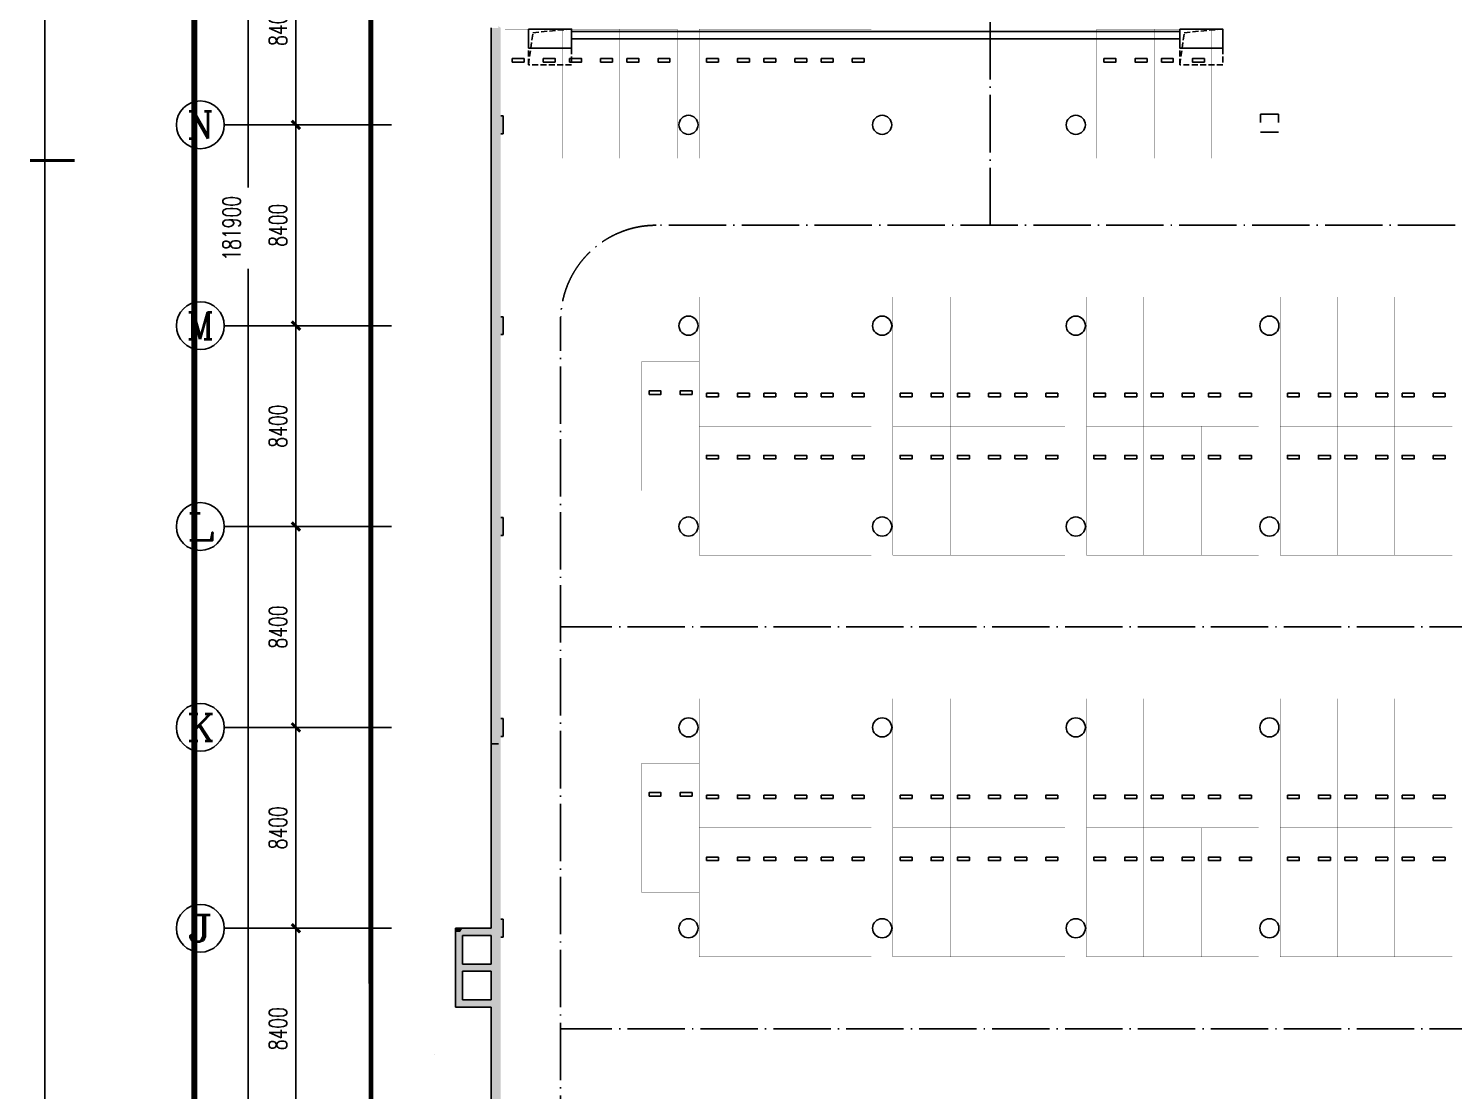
# Model space of a CAD drawing. Extents: x 3835738 to 4446688, y -234172 to 94826.
# Drawn here: x 4073501 to 4133108, y -167257 to -122843 of the extents above; entities that cross this region are included whole.
import ezdxf
from ezdxf.enums import TextEntityAlignment as Align

# ---------------------------------------------------------------- set-up
doc = ezdxf.new("R2010")
doc.units = 0
doc.header["$LTSCALE"] = 1000
doc.header["$MEASUREMENT"] = 0
for name, pattern in [('ACAD_ISO04W100', [30.5, 24, -3, 0.5, -3]), ('ACAD_ISO14W100', [25.5, 12, -3, 0.5, -3, 0.5, -3, 0.5, -3]), ('DASH', [0.35, 0.25, -0.1])]:
    doc.linetypes.add(name, pattern=pattern)
for name, color, linetype in [('AXIS', 3, 'Continuous'), ('AXIS_TEXT', 3, 'Continuous'), ('COLUMN', 8, 'Continuous'), ('ELE_DIM', 3, 'Continuous'), ('PUB_DIM', 3, 'Continuous'), ('PUB_HATCH', 8, 'Continuous'), ('TK', 7, 'Continuous'), ('WALL', 255, 'Continuous'), ('用地红线', 9, 'Continuous'), ('车位', 8, 'Continuous'), ('车道中心线', 8, 'Continuous'), ('集水井', 8, 'Continuous')]:
    doc.layers.add(name, color=color, linetype=linetype)
doc.styles.add('_TCH_AXIS', font='COMPLEX', dxfattribs={"bigfont": 'GBCBIG'})
doc.styles.add('COMPLEX', font='COMPLEX')
doc.styles.add('DIM_FONT', font='SIMPLEX', dxfattribs={"width": 0.7, "bigfont": 'GBCBIG'})
doc.dimstyles.new('DIMN250', dxfattribs={"dimscale": 2.5, "dimtxt": 300, "dimasz": 100, "dimexe": 250, "dimexo": 300, "dimgap": 150, "dimtad": 1, "dimdec": 0, "dimzin": 0, "dimdsep": 46, "dimtxsty": 'DIM_FONT', "dimblk": 'ARCHTICK', "dimcen": 0.09, "dimdle": 150, "dimclrt": 7, "dimazin": 2, "dimtfac": 1, "dimtdec": 0, "dimtix": 1, "dimtmove": 2, "dimatfit": 3, "dimldrblk": 'ARCHTICK', "dimfxl": 0, "dimtolj": 1, "dimtzin": 0, "dimarcsym": 0})

# ---------------------------------------------------------------- blocks, each defined once
blk = doc.blocks.new('chewei')
at = {"color": 8, "elevation": 0}
for points in [[(3112289, -494749), (3112434, -494749), (3112434, -495249), (3112289, -495249)], [(3112289, -496549), (3112434, -496549), (3112434, -496049), (3112289, -496049)]]:
    blk.add_lwpolyline(points, close=True, dxfattribs=at)
at = {"layer": '车位', "const_width": 10, "elevation": 0}
blk.add_lwpolyline([(3108261, -495649), (3108261, -494449), (3113661, -494449), (3113661, -496849), (3108261, -496849), (3108261, -495649)], dxfattribs=at)
blk = doc.blocks.new('_ArchTick')
at = {"const_width": 0.5}
blk.add_lwpolyline([(-0.7, -0.7), (0.7, 0.7)], dxfattribs=at)
blk = doc.blocks.new('*D135')
at = {"layer": 'PUB_DIM', "color": 0, "lineweight": -2, "transparency": 16777216}
for p, q in [((4084688, -169247), (4084688, -160097)), ((4088688, -160472), (4084063, -160472)), ((4088688, -168872), (4084063, -168872))]:
    blk.add_line(p, q, dxfattribs=at)
at = {"layer": 'PUB_DIM', "color": 0, "lineweight": -2, "transparency": 16777216, "xscale": 250, "yscale": 250, "zscale": 250}
for p, rotation in [((4084688, -160472), 90), ((4084688, -168872), 270)]:
    blk.add_blockref('_ArchTick', p, dxfattribs=dict(at, rotation=rotation))
at = {"layer": 'PUB_DIM', "color": 7, "transparency": 16777216, "insert": (4083938, -164672), "char_height": 750, "attachment_point": 5, "rotation": 90, "style": 'DIM_FONT'}
blk.add_mtext('\\A1;8400', dxfattribs=at)
blk = doc.blocks.new('*D136')
at = {"layer": 'PUB_DIM', "color": 0, "lineweight": -2, "transparency": 16777216}
for p, q in [((4084688, -160847), (4084688, -151697)), ((4088688, -152072), (4084063, -152072)), ((4088688, -160472), (4084063, -160472))]:
    blk.add_line(p, q, dxfattribs=at)
at = {"layer": 'PUB_DIM', "color": 0, "lineweight": -2, "transparency": 16777216, "xscale": 250, "yscale": 250, "zscale": 250}
for p, rotation in [((4084688, -152072), 90), ((4084688, -160472), 270)]:
    blk.add_blockref('_ArchTick', p, dxfattribs=dict(at, rotation=rotation))
at = {"layer": 'PUB_DIM', "color": 7, "transparency": 16777216, "insert": (4083938, -156272), "char_height": 750, "attachment_point": 5, "rotation": 90, "style": 'DIM_FONT'}
blk.add_mtext('\\A1;8400', dxfattribs=at)
blk = doc.blocks.new('*D137')
at = {"layer": 'PUB_DIM', "color": 0, "lineweight": -2, "transparency": 16777216}
for p, q in [((4084688, -152447), (4084688, -143297)), ((4088688, -143672), (4084063, -143672)), ((4088688, -152072), (4084063, -152072))]:
    blk.add_line(p, q, dxfattribs=at)
at = {"layer": 'PUB_DIM', "color": 0, "lineweight": -2, "transparency": 16777216, "xscale": 250, "yscale": 250, "zscale": 250}
for p, rotation in [((4084688, -143672), 90), ((4084688, -152072), 270)]:
    blk.add_blockref('_ArchTick', p, dxfattribs=dict(at, rotation=rotation))
at = {"layer": 'PUB_DIM', "color": 7, "transparency": 16777216, "insert": (4083938, -147872), "char_height": 750, "attachment_point": 5, "rotation": 90, "style": 'DIM_FONT'}
blk.add_mtext('\\A1;8400', dxfattribs=at)
blk = doc.blocks.new('*D138')
at = {"layer": 'PUB_DIM', "color": 0, "lineweight": -2, "transparency": 16777216}
for p, q in [((4088688, -135272), (4084063, -135272)), ((4084688, -144047), (4084688, -134897)), ((4088688, -143672), (4084063, -143672))]:
    blk.add_line(p, q, dxfattribs=at)
at = {"layer": 'PUB_DIM', "color": 0, "lineweight": -2, "transparency": 16777216, "xscale": 250, "yscale": 250, "zscale": 250}
for p, rotation in [((4084688, -135272), 90), ((4084688, -143672), 270)]:
    blk.add_blockref('_ArchTick', p, dxfattribs=dict(at, rotation=rotation))
at = {"layer": 'PUB_DIM', "color": 7, "transparency": 16777216, "insert": (4083938, -139472), "char_height": 750, "attachment_point": 5, "rotation": 90, "style": 'DIM_FONT'}
blk.add_mtext('\\A1;8400', dxfattribs=at)
blk = doc.blocks.new('*D139')
at = {"layer": 'PUB_DIM', "color": 0, "lineweight": -2, "transparency": 16777216}
for p, q in [((4088688, -126872), (4084063, -126872)), ((4084688, -135647), (4084688, -126497)), ((4088688, -135272), (4084063, -135272))]:
    blk.add_line(p, q, dxfattribs=at)
at = {"layer": 'PUB_DIM', "color": 0, "lineweight": -2, "transparency": 16777216, "xscale": 250, "yscale": 250, "zscale": 250}
for p, rotation in [((4084688, -126872), 90), ((4084688, -135272), 270)]:
    blk.add_blockref('_ArchTick', p, dxfattribs=dict(at, rotation=rotation))
at = {"layer": 'PUB_DIM', "color": 7, "transparency": 16777216, "insert": (4083938, -131072), "char_height": 750, "attachment_point": 5, "rotation": 90, "style": 'DIM_FONT'}
blk.add_mtext('\\A1;8400', dxfattribs=at)
blk = doc.blocks.new('*D140')
at = {"layer": 'PUB_DIM', "color": 0, "lineweight": -2, "transparency": 16777216}
for p, q in [((4088688, -118472), (4084063, -118472)), ((4084688, -127247), (4084688, -118097)), ((4088688, -126872), (4084063, -126872))]:
    blk.add_line(p, q, dxfattribs=at)
at = {"layer": 'PUB_DIM', "color": 0, "lineweight": -2, "transparency": 16777216, "xscale": 250, "yscale": 250, "zscale": 250}
for p, rotation in [((4084688, -118472), 90), ((4084688, -126872), 270)]:
    blk.add_blockref('_ArchTick', p, dxfattribs=dict(at, rotation=rotation))
at = {"layer": 'PUB_DIM', "color": 7, "transparency": 16777216, "insert": (4083938, -122672), "char_height": 750, "attachment_point": 5, "rotation": 90, "style": 'DIM_FONT'}
blk.add_mtext('\\A1;8400', dxfattribs=at)
blk = doc.blocks.new('*D155')
at = {"layer": 'PUB_DIM', "color": 0, "lineweight": -2, "transparency": 16777216}
for p, q in [((4082688, -35697), (4082688, -129499)), ((4088688, -36072), (4082063, -36072)), ((4082688, -218347), (4082688, -132899)), ((4088688, -217972), (4082063, -217972))]:
    blk.add_line(p, q, dxfattribs=at)
at = {"layer": 'PUB_DIM', "color": 0, "lineweight": -2, "transparency": 16777216, "xscale": 250, "yscale": 250, "zscale": 250}
for p, rotation in [((4082688, -36072), 90), ((4082688, -217972), 270)]:
    blk.add_blockref('_ArchTick', p, dxfattribs=dict(at, rotation=rotation))
at = {"layer": 'PUB_DIM', "color": 7, "transparency": 16777216, "insert": (4082000, -131199), "char_height": 750, "attachment_point": 5, "rotation": 90, "style": 'DIM_FONT'}
blk.add_mtext('\\A1;181900', dxfattribs=at)
blk = doc.blocks.new('_AXISO')
blk.add_circle((0, 0), 0.5)
at = {"layer": 'AXIS_TEXT', "style": 'COMPLEX', "width": 1.041667}
blk.add_attdef('A', text='', height=0.56, dxfattribs=at).set_placement((-0.25, -0.28), (0.25, -0.28), align=Align.FIT)
blk = doc.blocks.new('A$C19C30915')
blk.add_lwpolyline([(625, 210875), (372125, 210875), (372125, 625), (625, 625)], close=True)
at = {"layer": 'TK', "ltscale": 0.6}
for points, const_width in [([(625, 210875), (372125, 210875), (372125, 625), (625, 625)], 62.5), ([(6875, 208375), (369625, 208375), (369625, 3125), (6875, 3125)], 250)]:
    blk.add_lwpolyline(points, close=True, dxfattribs=dict(at, const_width=const_width))
at = {"layer": 'TK', "ltscale": 0.6, "const_width": 125}
blk.add_lwpolyline([(0, 105750), (1875, 105750)], dxfattribs=at)

msp = doc.modelspace()

# ---------------------------------------------------------------- hatches: boundary and pattern name
at = {"layer": 'PUB_HATCH'}
for points in [[(4093157.8, -122744.2), (4093157.8, -122822), (4092857.8, -122822), (4092857.8, -126497), (4093257.8, -126497), (4093257.8, -122822)], [(4092857.8, -127247), (4093357.8, -127247), (4093357.8, -126497), (4092857.8, -126497)], [(4093257.8, -127247), (4092857.8, -127247), (4092857.8, -134897), (4093257.8, -134897)], [(4092857.8, -135647), (4093357.8, -135647), (4093357.8, -134897), (4092857.8, -134897)], [(4093257.8, -135647), (4092857.8, -135647), (4092857.8, -143297), (4093257.8, -143297)], [(4092857.7, -144047), (4093357.8, -144047), (4093357.8, -143297), (4092857.7, -143297)], [(4093257.8, -144047), (4092857.8, -144047), (4092857.8, -151697), (4093257.8, -151697)], [(4092857.7, -152447), (4093357.8, -152447), (4093357.8, -151697), (4092857.7, -151697)], [(4093257.8, -152447), (4092857.8, -152447), (4092857.8, -160097), (4093257.8, -160097)], [(4093057.8, -156272), (4093157.8, -156122), (4093157.8, -152757.4), (4092857.8, -152757.4), (4092857.8, -156272)], [(4092857.8, -160847), (4093357.8, -160847), (4093357.8, -160097), (4092857.8, -160097)], [(4091557.8, -160622), (4091657.8, -160472), (4091357.8, -160472), (4091357.8, -160622)], [(4091557.8, -162122), (4091657.8, -161972), (4091657.8, -160772), (4091557.8, -160622), (4091357.8, -160622), (4091357.8, -162122)], [(4092857.8, -160772), (4092857.8, -160472), (4091657.8, -160472), (4091557.8, -160622), (4091657.8, -160772)], [(4093257.8, -160847), (4092857.8, -160847), (4092857.8, -161972), (4092991.2, -162122), (4093257.8, -162122)], [(4091357.8, -163772), (4091657.8, -163472), (4091657.8, -162272), (4091557.8, -162122), (4091357.8, -162122)], [(4091557.8, -162122), (4091657.8, -162272), (4092857.8, -162272), (4092991.2, -162122), (4092857.8, -161972), (4091657.8, -161972)], [(4092991.2, -163622), (4093257.8, -163622), (4093257.8, -162122), (4092991.2, -162122), (4092857.8, -162272), (4092857.8, -163472)], [(4091657.8, -163472), (4091357.8, -163772), (4092857.8, -163772), (4092991.2, -163622), (4092857.8, -163472)], [(4092857.8, -168497), (4093257.8, -168497), (4093257.8, -163622), (4092991.2, -163622), (4092857.8, -163772)]]:
    msp.add_hatch(color=256, dxfattribs=at).paths.add_polyline_path(points)

# ---------------------------------------------------------------- linework, layer by layer
at = {"layer": 'AXIS'}
for p, q in [((4088687.5, -126872), (4081687.8, -126872)), ((4088687.5, -135272), (4081687.8, -135272)), ((4088687.5, -143672), (4081687.8, -143672)), ((4088687.5, -152072), (4081687.8, -152072)), ((4088687.5, -160472), (4081687.8, -160472))]:
    msp.add_line(p, q, dxfattribs=at)
at = {"layer": 'COLUMN'}
for p, q in [((4092857.8, -126497), (4092857.8, -126687.5)), ((4092857.8, -126687.5), (4092857.8, -127247)), ((4093357.8, -126497), (4093257.8, -126497)), ((4093357.8, -127247), (4093357.8, -126497)), ((4125782.8, -126422), (4125032.8, -126422)), ((4125032.8, -126422), (4125032.8, -126772)), ((4125782.8, -126772), (4125782.8, -126422)), ((4093257.8, -127247), (4093357.8, -127247)), ((4125032.8, -127172), (4125782.8, -127172)), ((4092857.8, -134897), (4092857.8, -135647)), ((4093357.8, -134897), (4093257.8, -134897)), ((4093357.8, -135647), (4093357.8, -134897)), ((4093257.8, -135647), (4093357.8, -135647)), ((4092857.8, -143297), (4092857.7, -143297)), ((4092857.7, -143297), (4092857.7, -144047)), ((4093357.8, -143297), (4093257.8, -143297)), ((4093357.8, -144047), (4093357.8, -143297)), ((4092857.7, -144047), (4092857.8, -144047)), ((4093257.8, -144047), (4093357.8, -144047)), ((4092857.8, -151697), (4092857.7, -151697)), ((4092857.7, -151697), (4092857.7, -152447)), ((4093357.8, -151697), (4093257.8, -151697)), ((4093357.8, -152447), (4093357.8, -151697)), ((4092857.7, -152447), (4092857.8, -152447)), ((4093257.8, -152447), (4093357.8, -152447)), ((4092857.8, -160097), (4092857.8, -160472)), ((4093357.8, -160097), (4093257.8, -160097)), ((4093357.8, -160847), (4093357.8, -160097)), ((4092857.8, -160772), (4092857.8, -160847)), ((4093257.8, -160847), (4093357.8, -160847))]:
    msp.add_line(p, q, dxfattribs=at)
for centre, start, end in [((4101107.8, -126872), 0, 180), ((4101107.8, -126872), 180, 0), ((4109207.8, -126872), 0, 180), ((4109207.8, -126872), 180, 0), ((4117307.8, -126872), 0, 180), ((4117307.8, -126872), 180, 0), ((4101107.8, -135272), 0, 180), ((4101107.8, -135272), 180, 0), ((4109207.8, -135272), 0, 180), ((4109207.8, -135272), 180, 0), ((4117307.8, -135272), 0, 180), ((4117307.8, -135272), 180, 0), ((4125407.8, -135272), 0, 180), ((4125407.8, -135272), 180, 0), ((4101107.8, -143672), 0, 180), ((4109207.8, -143672), 0, 180), ((4117307.8, -143672), 0, 180), ((4125407.8, -143672), 0, 180), ((4101107.8, -143672), 180, 0), ((4109207.8, -143672), 180, 0), ((4117307.8, -143672), 180, 0), ((4125407.8, -143672), 180, 0), ((4101107.8, -152072), 0, 180), ((4109207.8, -152072), 0, 180), ((4117307.8, -152072), 0, 180), ((4125407.8, -152072), 0, 180), ((4101107.8, -152072), 180, 0), ((4109207.8, -152072), 180, 0), ((4117307.8, -152072), 180, 0), ((4125407.8, -152072), 180, 0), ((4101107.8, -160472), 0, 180), ((4109207.8, -160472), 0, 180), ((4117307.8, -160472), 0, 180), ((4125407.8, -160472), 0, 180), ((4101107.8, -160472), 180, 0), ((4109207.8, -160472), 180, 0), ((4117307.8, -160472), 180, 0), ((4125407.8, -160472), 180, 0)]:
    msp.add_arc(centre, 400, start, end, dxfattribs=at)
at = {"layer": 'WALL'}
for p, q in [((4092857.8, -126497), (4092857.8, -122822)), ((4092857.8, -134897), (4092857.8, -127247)), ((4092857.8, -143297), (4092857.8, -135647)), ((4092857.8, -151697), (4092857.8, -144047)), ((4092857.8, -160097), (4092857.8, -152447)), ((4092857.8, -156272), (4092857.8, -152757.4)), ((4092857.8, -152757.4), (4093157.8, -152757.4)), ((4091357.8, -160622), (4091357.8, -160472)), ((4091357.8, -160472), (4091657.8, -160472)), ((4091357.8, -162122), (4091357.8, -160622)), ((4091657.8, -160472), (4092857.8, -160472)), ((4091657.8, -160772), (4092857.8, -160772)), ((4091657.8, -161972), (4091657.8, -160772)), ((4092857.8, -161972), (4092857.8, -160847)), ((4091357.8, -163772), (4091357.8, -162122)), ((4091657.8, -161972), (4092857.8, -161972)), ((4091657.8, -163472), (4091657.8, -162272)), ((4091657.8, -162272), (4092857.8, -162272)), ((4092857.8, -163472), (4092857.8, -162272)), ((4091357.8, -163772), (4092857.8, -163772)), ((4091657.8, -163472), (4092857.8, -163472)), ((4092857.8, -168497), (4092857.8, -163772)), ((4090466.7, -165736.3), (4090466.7, -165736.3))]:
    msp.add_line(p, q, dxfattribs=at)
at = {"layer": '用地红线', "linetype": 'ACAD_ISO14W100', "ltscale": 0.5, "const_width": 200}
msp.add_lwpolyline([(4414096.8, -219469.5), (4414077.9, -174584.8), (4414104.6, -52999.8, 0.4352131), (4394176.3, -31657.6), (4389175.6, -31775.3), (4389175.5, -32694.5), (4374089, -32692), (4374270.5, -35679.2), (4119740.5, -35679.5), (4119734.4, -32648), (4105541.7, -32645.9), (4105538.8, -31777.5), (4102911.2, -31783, 0.3915267), (4087812.1, -45454.8), (4087828.1, -219469.5), (4087828.1, -219469.5), (4414096.8, -219469.5)], format="xyb", dxfattribs=at)
at = {"layer": '车道中心线', "linetype": 'ACAD_ISO04W100', "ltscale": 0.1}
for p, q in [((4113732.8, -131072), (4113732.8, -110372)), ((4157582.8, -131072), (4099757.8, -131072)), ((4095757.8, -194272), (4095757.8, -135072)), ((4405957.8, -147872), (4095757.8, -147872)), ((4405957.8, -164672), (4095757.8, -164672))]:
    msp.add_line(p, q, dxfattribs=at)
msp.add_arc((4099757.8, -135072), 4000, 90.000001, 180, dxfattribs=at)
at = {"layer": '集水井', "linetype": 'DASH'}
for p, q in [((4094415.9, -124364.5), (4094601.9, -123017.8)), ((4094601.9, -123017.8), (4096216.2, -122864.5)), ((4121657.5, -124364.5), (4121843.5, -123017.8)), ((4121843.5, -123017.8), (4123457.8, -122864.5))]:
    msp.add_line(p, q, dxfattribs=at)
at = {"layer": '集水井'}
for p, q in [((4121657.5, -122972), (4096216.2, -122972)), ((4121657.5, -123272), (4096216.2, -123272))]:
    msp.add_line(p, q, dxfattribs=at)
for points in [[(4094415.9, -122864.5), (4096216.2, -122864.5), (4096216.2, -123664.5), (4094415.9, -123664.5)], [(4121657.5, -122864.5), (4123457.8, -122864.5), (4123457.8, -123664.5), (4121657.5, -123664.5)]]:
    msp.add_lwpolyline(points, close=True, dxfattribs=at)
at = {"layer": '集水井', "linetype": 'DASH'}
for points in [[(4096216.2, -123664.5), (4096216.2, -124364.5), (4094415.9, -124364.5), (4094415.9, -123664.5), (4094415.9, -123664.5)], [(4123457.8, -123664.5), (4123457.8, -124364.5), (4121657.5, -124364.5), (4121657.5, -123664.5), (4121657.5, -123664.5)]]:
    msp.add_lwpolyline(points, dxfattribs=at)

# ---------------------------------------------------------------- block references
at = {"layer": 'AXIS'}
ref = msp.add_blockref('_AXISO', (4080687.8, -126872), dxfattribs=dict(at, xscale=2000, yscale=2000, zscale=2000))
ref.add_attrib('A', 'N', dxfattribs={"layer": 'AXIS_TEXT', "height": 1131.4, "style": '_TCH_AXIS', "width": 1.105263}).set_placement((4080122.1, -127437.7), (4081253.5, -127437.7), align=Align.FIT)
ref = msp.add_blockref('_AXISO', (4080687.8, -135272), dxfattribs=dict(at, xscale=2000, yscale=2000, zscale=2000))
ref.add_attrib('A', 'M', dxfattribs={"layer": 'AXIS_TEXT', "height": 1131.4, "style": '_TCH_AXIS'}).set_placement((4080122.1, -135837.7), (4081253.5, -135837.7), align=Align.FIT)
ref = msp.add_blockref('_AXISO', (4080687.8, -143672), dxfattribs=dict(at, xscale=2000, yscale=2000, zscale=2000))
ref.add_attrib('A', 'L', dxfattribs={"layer": 'AXIS_TEXT', "height": 1131.4, "style": '_TCH_AXIS', "width": 1.4}).set_placement((4080122.1, -144237.7), (4081253.5, -144237.7), align=Align.FIT)
ref = msp.add_blockref('_AXISO', (4080687.8, -152072), dxfattribs=dict(at, xscale=2000, yscale=2000, zscale=2000))
ref.add_attrib('A', 'K', dxfattribs={"layer": 'AXIS_TEXT', "height": 1131.4, "style": '_TCH_AXIS', "width": 1.105263}).set_placement((4080122.1, -152637.7), (4081253.5, -152637.7), align=Align.FIT)
ref = msp.add_blockref('_AXISO', (4080687.8, -160472), dxfattribs=dict(at, xscale=2000, yscale=2000, zscale=2000))
ref.add_attrib('A', 'J', dxfattribs={"layer": 'AXIS_TEXT', "height": 1131.4, "style": '_TCH_AXIS', "width": 1.909091}).set_placement((4080122.1, -161037.7), (4081253.5, -161037.7), align=Align.FIT)
at = {"layer": 'ELE_DIM'}
msp.add_blockref('A$C19C30915', (4073563.4, -234109.7), dxfattribs=at)
at = {"layer": '车位'}
for p, rotation in [((3598983.8, -3236533.2, 0), 90), ((3601383.8, -3236533.2, 0), 90), ((3603783.8, -3236533.2, 0), 90), ((3607108.8, -3236533.2, 0), 90), ((3609508.8, -3236533.2, 0), 90), ((3611908.8, -3236533.2, 0), 90), ((3623738.3, -3236533.2, 0), 90), ((3626138.3, -3236533.2, 0), 90), ((4598406.9, 2974189.1, 0), 270), ((4600806.9, 2974189.1, 0), 270), ((4603206.9, 2974189.1, 0), 270), ((4606506.9, 2974189.1, 0), 270), ((4608906.9, 2974189.1, 0), 270), ((4611306.9, 2974189.1, 0), 270), ((4614606.9, 2974189.1, 0), 270), ((4617006.9, 2974189.1, 0), 270), ((4619406.9, 2974189.1, 0), 270), ((4622706.9, 2974189.1, 0), 270), ((4625106.9, 2974189.1, 0), 270), ((4627506.9, 2974189.1, 0), 270), ((3604708.8, -3250433.2, 0), 90), ((3607108.8, -3253133.2, 0), 90), ((3609508.8, -3253133.2, 0), 90), ((3611908.8, -3253133.2, 0), 90), ((3615208.8, -3253133.2, 0), 90), ((3617608.8, -3253133.2, 0), 90), ((3620008.8, -3253133.2, 0), 90), ((3623308.8, -3253133.2, 0), 90), ((3625708.8, -3253133.2, 0), 90), ((3628108.8, -3253133.2, 0), 90), ((3631408.8, -3253133.2, 0), 90), ((3633808.8, -3253133.2, 0), 90), ((3636208.8, -3253133.2, 0), 90), ((4598406.9, 2957389.1, 0), 270), ((4600806.9, 2957389.1, 0), 270), ((4603206.9, 2957389.1, 0), 270), ((4606506.9, 2957389.1, 0), 270), ((4608906.9, 2957389.1, 0), 270), ((4611306.9, 2957389.1, 0), 270), ((4614606.9, 2957389.1, 0), 270), ((4617006.9, 2957389.1, 0), 270), ((4619406.9, 2957389.1, 0), 270), ((4622706.9, 2957389.1, 0), 270), ((4625106.9, 2957389.1, 0), 270), ((4627506.9, 2957389.1, 0), 270), ((3604708.8, -3267233.2, 0), 90), ((3607108.8, -3269933.2, 0), 90), ((3609508.8, -3269933.2, 0), 90), ((3611908.8, -3269933.2, 0), 90), ((3615208.8, -3269933.2, 0), 90), ((3617608.8, -3269933.2, 0), 90), ((3620008.8, -3269933.2, 0), 90), ((3623308.8, -3269933.2, 0), 90), ((3625708.8, -3269933.2, 0), 90), ((3628108.8, -3269933.2, 0), 90), ((3631408.8, -3269933.2, 0), 90), ((3633808.8, -3269933.2, 0), 90), ((3636208.8, -3269933.2, 0), 90)]:
    msp.add_blockref('chewei', p, dxfattribs=dict(at, rotation=rotation))

# ---------------------------------------------------------------- dimensions: what is measured, and where the dimension line sits
at = {"layer": 'PUB_DIM'}
dim = msp.add_linear_dim(base=(4082687.8, -36072.3), p1=(4089437.5, -217972), p2=(4089437.5, -36072.3), angle=90, dimstyle='DIMN250', dxfattribs=at)
dim.commit()
dim.dimension.update_dxf_attribs({"geometry": '*D155', "text_midpoint": (4082000.3, -131198.8), "dimtype": 129})
for p1, p2, picture, middle in [((4089437.5, -126872), (4089437.5, -118472), '*D140', (4083937.5, -122672)), ((4089437.5, -135272), (4089437.5, -126872), '*D139', (4083937.5, -131072)), ((4089437.5, -143672), (4089437.5, -135272), '*D138', (4083937.5, -139472)), ((4089437.5, -152072), (4089437.5, -143672), '*D137', (4083937.5, -147872)), ((4089437.5, -160472), (4089437.5, -152072), '*D136', (4083937.5, -156272)), ((4089437.5, -168872), (4089437.5, -160472), '*D135', (4083937.5, -164672))]:
    dim = msp.add_aligned_dim(p1=p1, p2=p2, distance=4750, dimstyle='DIMN250', dxfattribs=at)
    dim.commit()
    dim.dimension.update_dxf_attribs({"geometry": picture, "text_midpoint": middle})

doc.saveas('drawing.dxf')
